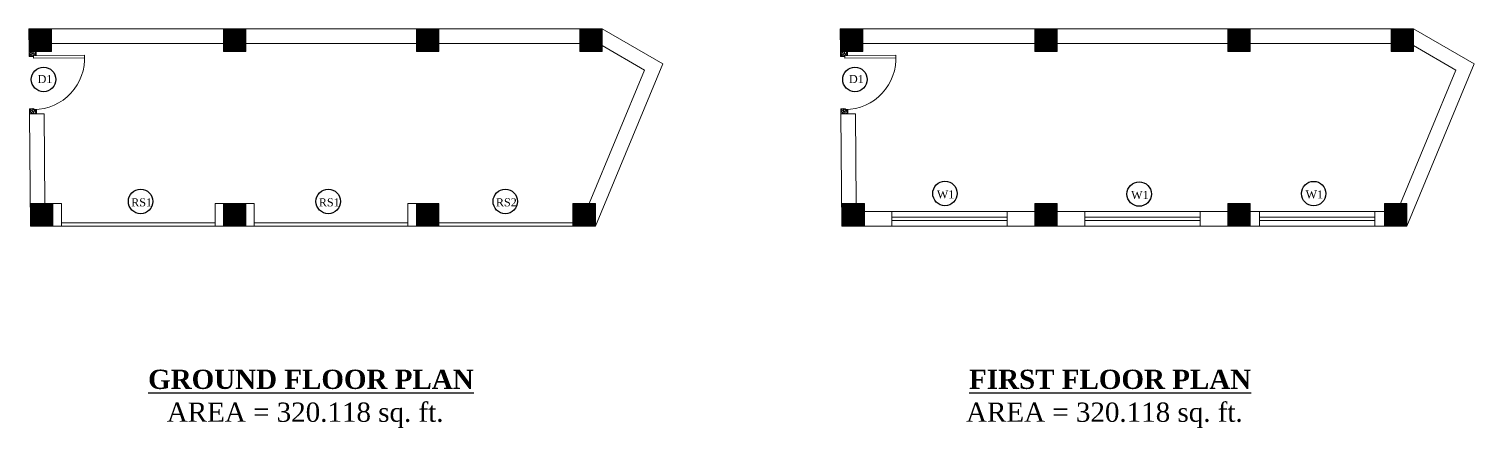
# Model space of a CAD drawing. Header units: inches. Extents: x 6873 to 34015, y -4436 to 8204.
# Drawn here: x 26119 to 27022, y -3914 to -3665 of the extents above; entities that cross this region are included whole.
import ezdxf

# ---------------------------------------------------------------- set-up
doc = ezdxf.new("R2010")
doc.units = ezdxf.units.IN
doc.header["$LTSCALE"] = 5
doc.header["$MEASUREMENT"] = 0
doc.layers.add('A-WALL', color=7, linetype='Continuous', lineweight=9)
doc.layers.add('DOOR', color=62, linetype='Continuous', lineweight=0)
doc.layers.add('TEXT', color=6, linetype='Continuous')
doc.layers.add('WALL', color=7, linetype='Continuous')
doc.styles.add('ordinary', font='times.ttf')
pattern_1 = [(45, (506.88195, 0), (-0.08838834765, 0.08838834765), [])]

# ---------------------------------------------------------------- blocks, each defined once
blk = doc.blocks.new('A$C27B36B59')
at = {"layer": 'DOOR'}
for p, q in [((0, 4), (0, 0)), ((2.5, 4), (0, 4)), ((0, 0), (3, 0)), ((2.5, 2.5), (2.5, 4)), ((3, 2.5), (2.5, 2.5)), ((3, 0), (3, 2.5))]:
    blk.add_line(p, q, dxfattribs=at)
for centre, radius, start, end in [((-1.4, -0.54), 4.75, 22.14107, 72.83803), ((1.34, 2.09), 1.64, 45.13802, 144.89476), ((2.21, 0.3), 2.49, 83.31492, 152.65798), ((0.13, 0.37), 2.05, 349.48753, 93.68048), ((1.96, -0.47), 2.01, 58.74475, 166.49498), ((-0.06, 0.32), 1.13, 343.54197, 86.94698), ((2.08, -0.4), 1.17, 38.28162, 160.15192)]:
    blk.add_arc(centre, radius, start, end, dxfattribs=at)
blk = doc.blocks.new('D2')
at = {"layer": 'DOOR'}
for p, q in [((74473.95, 24047.59), (74473.95, 24018.09)), ((74473.95, 24047.59), (74475.45, 24047.59)), ((74475.45, 24047.59), (74475.45, 24018.13))]:
    blk.add_line(p, q, dxfattribs=at)
blk.add_arc((74473.95, 24047.59), 29.5, 180, 272.9146, dxfattribs=at)
at = {"layer": 'DOOR', "xscale": -1, "rotation": 180}
blk.add_blockref('A$C27B36B59', (74441.95, 24050.09), dxfattribs=at)
at = {"layer": 'DOOR', "rotation": 180}
blk.add_blockref('A$C27B36B59', (74477.95, 24050.09), dxfattribs=at)

msp = doc.modelspace()

# ---------------------------------------------------------------- hatches: boundary and pattern name
at = {"layer": 'A-WALL', "ltscale": 5}
h = msp.add_hatch(dxfattribs=at)
h.set_pattern_fill('ANSI31', color=256)
h.paths.add_polyline_path([(26133.46, -3664.61), (26119.46, -3664.61), (26119.46, -3678.61), (26133.46, -3678.61)])
h = msp.add_hatch(dxfattribs=at)
h.set_pattern_fill('ANSI31', color=256)
h.paths.add_polyline_path([(26254.89, -3664.61), (26240.89, -3664.61), (26240.89, -3678.61), (26254.89, -3678.61)])
h = msp.add_hatch(dxfattribs=at)
h.set_pattern_fill('ANSI31', color=256)
h.paths.add_polyline_path([(26375.39, -3664.61), (26361.39, -3664.61), (26361.39, -3678.61), (26375.39, -3678.61)])
h = msp.add_hatch(dxfattribs=at)
h.set_pattern_fill('ANSI31', color=256)
h.paths.add_polyline_path([(26477.51, -3664.61), (26463.51, -3664.61), (26463.51, -3678.61), (26477.51, -3678.61)])
h = msp.add_hatch(dxfattribs=at)
h.set_pattern_fill('ANSI31', color=256)
h.set_pattern_definition(pattern_1)
h.paths.add_polyline_path([(26640.35, -3664.61), (26626.35, -3664.61), (26626.35, -3678.61), (26640.35, -3678.61)])
h = msp.add_hatch(dxfattribs=at)
h.set_pattern_fill('ANSI31', color=256)
h.set_pattern_definition(pattern_1)
h.paths.add_polyline_path([(26761.77, -3664.61), (26747.77, -3664.61), (26747.77, -3678.61), (26761.77, -3678.61)])
h = msp.add_hatch(dxfattribs=at)
h.set_pattern_fill('ANSI31', color=256)
h.set_pattern_definition(pattern_1)
h.paths.add_polyline_path([(26882.27, -3664.61), (26868.27, -3664.61), (26868.27, -3678.61), (26882.27, -3678.61)])
h = msp.add_hatch(dxfattribs=at)
h.set_pattern_fill('ANSI31', color=256)
h.set_pattern_definition(pattern_1)
h.paths.add_polyline_path([(26984.39, -3664.61), (26970.39, -3664.61), (26970.39, -3678.61), (26984.39, -3678.61)])
h = msp.add_hatch(dxfattribs=at)
h.set_pattern_fill('ANSI31', color=256)
h.paths.add_polyline_path([(26134.39, -3773.6), (26120.39, -3773.6), (26120.39, -3787.6), (26134.39, -3787.6)])
h = msp.add_hatch(dxfattribs=at)
h.set_pattern_fill('ANSI31', color=256)
h.paths.add_polyline_path([(26254.89, -3773.6), (26240.89, -3773.6), (26240.89, -3787.6), (26254.89, -3787.6)])
h = msp.add_hatch(dxfattribs=at)
h.set_pattern_fill('ANSI31', color=256)
h.paths.add_polyline_path([(26375.39, -3773.6), (26361.39, -3773.6), (26361.39, -3787.6), (26375.39, -3787.6)])
h = msp.add_hatch(dxfattribs=at)
h.set_pattern_fill('ANSI31', color=256)
h.paths.add_polyline_path([(26473.25, -3773.6), (26459.25, -3773.6), (26459.25, -3787.6), (26473.25, -3787.6)])
h = msp.add_hatch(dxfattribs=at)
h.set_pattern_fill('ANSI31', color=256)
h.set_pattern_definition(pattern_1)
h.paths.add_polyline_path([(26641.27, -3773.6), (26627.27, -3773.6), (26627.27, -3787.6), (26641.27, -3787.6)])
h = msp.add_hatch(dxfattribs=at)
h.set_pattern_fill('ANSI31', color=256)
h.set_pattern_definition(pattern_1)
h.paths.add_polyline_path([(26761.77, -3773.6), (26747.77, -3773.6), (26747.77, -3787.6), (26761.77, -3787.6)])
h = msp.add_hatch(dxfattribs=at)
h.set_pattern_fill('ANSI31', color=256)
h.set_pattern_definition(pattern_1)
h.paths.add_polyline_path([(26882.27, -3773.6), (26868.27, -3773.6), (26868.27, -3787.6), (26882.27, -3787.6)])
h = msp.add_hatch(dxfattribs=at)
h.set_pattern_fill('ANSI31', color=256)
h.set_pattern_definition(pattern_1)
h.paths.add_polyline_path([(26980.14, -3773.6), (26966.14, -3773.6), (26966.14, -3787.6), (26980.14, -3787.6)])

# ---------------------------------------------------------------- linework, layer by layer
for p, q in [((26240.89, -3673.61), (26133.46, -3673.61)), ((26361.39, -3673.61), (26254.89, -3673.61)), ((26463.51, -3673.61), (26375.39, -3673.61)), ((26747.77, -3673.61), (26640.35, -3673.61)), ((26868.27, -3673.61), (26761.77, -3673.61)), ((26970.39, -3673.61), (26882.27, -3673.61)), ((26503.98, -3690.3), (26477.51, -3675.01)), ((27010.86, -3690.3), (26984.39, -3675.01)), ((26469.33, -3773.6), (26503.98, -3690.3)), ((26976.21, -3773.6), (27010.86, -3690.3)), ((26128.8, -3717.61), (26119.8, -3717.61)), ((26128.8, -3717.61), (26129.27, -3773.6)), ((26635.68, -3717.61), (26626.68, -3717.61)), ((26635.68, -3717.61), (26636.15, -3773.6)), ((26139.64, -3773.6), (26134.39, -3773.6)), ((26139.64, -3773.6), (26139.64, -3787.6)), ((26240.89, -3773.6), (26235.64, -3773.6)), ((26235.64, -3773.6), (26235.64, -3787.6)), ((26260.14, -3773.6), (26254.89, -3773.6)), ((26260.14, -3773.6), (26260.14, -3787.6)), ((26361.39, -3773.6), (26356.14, -3773.6)), ((26356.14, -3773.6), (26356.14, -3787.6)), ((26747.77, -3778.6), (26641.27, -3778.6)), ((26658.52, -3778.6), (26658.52, -3787.6)), ((26658.52, -3782.1), (26730.52, -3782.1)), ((26730.52, -3778.6), (26730.52, -3787.6)), ((26868.27, -3778.6), (26761.77, -3778.6)), ((26779.02, -3778.6), (26779.02, -3787.6)), ((26779.02, -3782.1), (26851.02, -3782.1)), ((26851.02, -3778.6), (26851.02, -3787.6)), ((26966.14, -3778.6), (26882.27, -3778.6)), ((26888.2, -3778.6), (26888.2, -3787.6)), ((26888.2, -3782.1), (26960.2, -3782.1)), ((26960.2, -3778.6), (26960.2, -3787.6)), ((26139.64, -3785.6), (26235.64, -3785.6)), ((26260.14, -3785.6), (26356.14, -3785.6)), ((26375.39, -3785.6), (26459.25, -3785.6)), ((26658.52, -3784.1), (26730.52, -3784.1)), ((26779.02, -3784.1), (26851.02, -3784.1)), ((26888.2, -3784.1), (26960.2, -3784.1))]:
    msp.add_line(p, q, dxfattribs=at)
for points in [[(26119.8, -3717.61), (26120.39, -3787.6), (26473.25, -3787.6), (26515.33, -3686.47), (26477.51, -3664.61), (26119.35, -3664.61), (26119.46, -3678.61)], [(26626.68, -3717.61), (26627.27, -3787.6), (26980.14, -3787.6), (27022.21, -3686.47), (26984.39, -3664.61), (26626.23, -3664.61), (26626.35, -3678.61)]]:
    msp.add_lwpolyline(points, dxfattribs=at)
for points in [[(26119.46, -3664.61), (26133.46, -3664.61), (26133.46, -3678.61), (26119.46, -3678.61)], [(26240.89, -3664.61), (26254.89, -3664.61), (26254.89, -3678.61), (26240.89, -3678.61)], [(26361.39, -3664.61), (26375.39, -3664.61), (26375.39, -3678.61), (26361.39, -3678.61)], [(26463.51, -3664.61), (26477.51, -3664.61), (26477.51, -3678.61), (26463.51, -3678.61)], [(26626.35, -3664.61), (26640.35, -3664.61), (26640.35, -3678.61), (26626.35, -3678.61)], [(26747.77, -3664.61), (26761.77, -3664.61), (26761.77, -3678.61), (26747.77, -3678.61)], [(26868.27, -3664.61), (26882.27, -3664.61), (26882.27, -3678.61), (26868.27, -3678.61)], [(26970.39, -3664.61), (26984.39, -3664.61), (26984.39, -3678.61), (26970.39, -3678.61)], [(26120.39, -3773.6), (26134.39, -3773.6), (26134.39, -3787.6), (26120.39, -3787.6)], [(26240.89, -3773.6), (26254.89, -3773.6), (26254.89, -3787.6), (26240.89, -3787.6)], [(26361.39, -3773.6), (26375.39, -3773.6), (26375.39, -3787.6), (26361.39, -3787.6)], [(26459.25, -3773.6), (26473.25, -3773.6), (26473.25, -3787.6), (26459.25, -3787.6)], [(26627.27, -3773.6), (26641.27, -3773.6), (26641.27, -3787.6), (26627.27, -3787.6)], [(26747.77, -3773.6), (26761.77, -3773.6), (26761.77, -3787.6), (26747.77, -3787.6)], [(26868.27, -3773.6), (26882.27, -3773.6), (26882.27, -3787.6), (26868.27, -3787.6)], [(26966.14, -3773.6), (26980.14, -3773.6), (26980.14, -3787.6), (26966.14, -3787.6)]]:
    msp.add_lwpolyline(points, close=True, dxfattribs=at)
at = {"layer": 'TEXT'}
for centre in [(26128.5, -3696.14), (26635.38, -3696.14), (26189.11, -3772.25), (26306.34, -3772.25), (26416.95, -3772.25), (26691.63, -3767.27), (26812.98, -3767.62), (26921.98, -3767.34)]:
    msp.add_circle(centre, 7.64, dxfattribs=at)

# ---------------------------------------------------------------- block references
at = {"layer": 'WALL', "color": 2, "linetype": 'ByBlock', "xscale": 1.083333333326322, "yscale": 1.083333333326322, "zscale": 1.083333333326322, "rotation": 90.48576269148516}
for p in [(52856.84, -84139.27), (53363.72, -84139.27)]:
    msp.add_blockref('D2', p, dxfattribs=at)

# ---------------------------------------------------------------- texts
at = {"layer": 'TEXT', "style": 'ordinary'}
for p in [(26124.79, -3698.37), (26631.67, -3698.37)]:
    msp.add_text('D1', height=5, dxfattribs=at).set_placement(p)
for s, p in [('RS1', (26183.26, -3775.31)), ('RS1', (26300.5, -3775.31)), ('RS2', (26411.11, -3775.31)), ('W1', (26686.6, -3770.33)), ('W1', (26807.95, -3770.69)), ('W1', (26916.95, -3770.4))]:
    msp.add_text(s, height=5, rotation=0.00039, dxfattribs=at).set_placement(p)
at = {"layer": 'TEXT', "char_height": 12, "width": 219.8151, "attachment_point": 8, "rotation": 359.99961, "style": 'ordinary'}
for s, insert in [('{\\fTimes New Roman|b1|i0|c0|p18;\\LGROUND FLOOR PLAN}', (26295.52, -3889.39)), ('{\\fTimes New Roman|b1|i0|c0|p18;\\LFIRST FLOOR PLAN}', (26794.83, -3889.39)), ('AREA = 320.118 sq. ft.', (26291.94, -3913.63)), ('AREA = 320.118 sq. ft.', (26791.25, -3913.63))]:
    msp.add_mtext(s, dxfattribs=dict(at, insert=insert))

doc.saveas('drawing.dxf')
